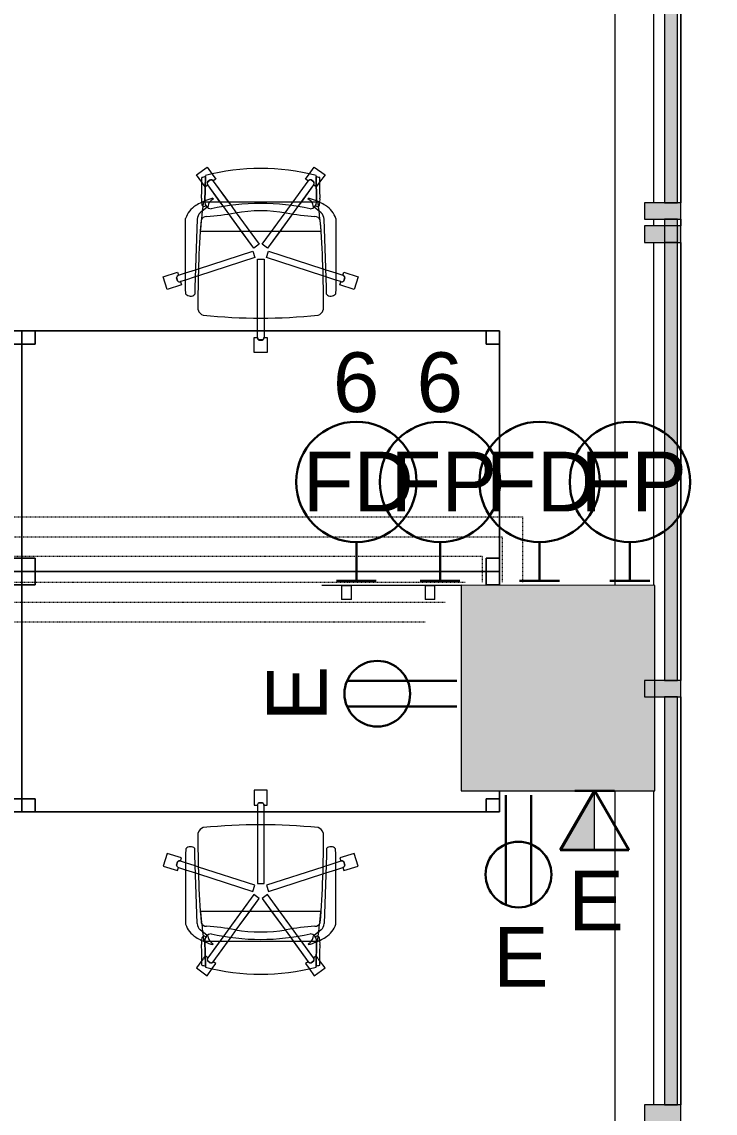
# Model space of a CAD drawing. Header units: inches. Extents: x 385 to 2249, y -1773 to -36.
# Drawn here: x 2090.1 to 2194.6, y -1372.9 to -1208.4 of the extents above; entities that cross this region are included whole.
import ezdxf

# ---------------------------------------------------------------- set-up
doc = ezdxf.new("R2010")
doc.units = ezdxf.units.IN
doc.header["$MEASUREMENT"] = 0
doc.linetypes.add('Dash 1_32_', pattern=[0.0625, 0.03125, -0.03125])
for name, color, linetype, lineweight in [('A-ANNO-NOTE', 131, 'Continuous', 30), ('A-COLS', 52, 'Continuous', 13), ('A-DETL', 90, 'Continuous', 9), ('A-DETL-THIN', 151, 'Continuous', 9), ('A-GLAZ-CURT', 52, 'Continuous', 13), ('A-GLAZ-CWMG', 51, 'Continuous', 13), ('A-WALL', 113, 'Continuous', 13), ('E-ELEC-FIXT', 91, 'Continuous', 9), ('I-FURN', 30, 'Continuous', 9)]:
    doc.layers.add(name, color=color, linetype=linetype, lineweight=lineweight)
doc.styles.add('Swis721 Lt BT', font='swissl.ttf', dxfattribs={"height": 9})

# ---------------------------------------------------------------- blocks, each defined once
blk = doc.blocks.new('Rectangular Mullion - 2_5_ x 5_ rectangular-5103979-Level 6 POWER _ SIGNAL')
at = {"layer": 'A-GLAZ-CWMG', "lineweight": 9}
blk.add_hatch(color=7, dxfattribs=at).paths.add_polyline_path([(-2.5, 2.75), (-2.5, -2.75), (0, -2.75), (0, 2.75)], flags=0)
at = {"layer": 'A-GLAZ-CWMG', "color": 8, "lineweight": 20}
for p, q in [((0, 2.75), (-2.5, 2.75)), ((-2.5, 2.75), (-2.5, -2.75)), ((0, -2.75), (0, 2.75)), ((-2.5, -2.75), (0, -2.75))]:
    blk.add_line(p, q, dxfattribs=at)
blk = doc.blocks.new('System Panel - Glazed 2-5104492-Level 6 POWER _ SIGNAL')
at = {"layer": 'A-GLAZ-CURT', "lineweight": 9}
blk.add_hatch(color=7, dxfattribs=at).paths.add_polyline_path([(30.75, 2.14), (30.75, 2.25), (-30.75, 2.25), (-30.75, 0.25), (30.75, 0.25)], flags=0)
at = {"layer": 'A-GLAZ-CURT', "color": 8, "lineweight": 20}
for p, q in [((30.75, 2.25), (-30.75, 2.25)), ((-30.75, 2.25), (-30.75, 0.25)), ((30.75, 0.25), (30.75, 2.25)), ((-30.75, 0.25), (30.75, 0.25))]:
    blk.add_line(p, q, dxfattribs=at)
blk = doc.blocks.new('System Panel - Glazed 2-5439381-Level 6 POWER _ SIGNAL')
at = {"layer": 'A-GLAZ-CURT', "color": 8, "lineweight": 20}
for p, q in [((33, 2.25), (-33, 2.25)), ((-33, 2.25), (-33, 0.25)), ((33, 0.25), (33, 2.25)), ((-33, 0.25), (33, 0.25))]:
    blk.add_line(p, q, dxfattribs=at)
blk = doc.blocks.new('System Panel - Glazed 2-5104264-Level 6 POWER _ SIGNAL')
at = {"layer": 'A-GLAZ-CURT', "lineweight": 9}
blk.add_hatch(color=7, dxfattribs=at).paths.add_polyline_path([(34.75, 2.25), (-34.75, 2.25), (-34.75, 0.25), (34.75, 0.25), (34.75, 2.14)], flags=0)
at = {"layer": 'A-GLAZ-CURT', "color": 8, "lineweight": 20}
for p, q in [((34.75, 2.25), (-34.75, 2.25)), ((-34.75, 2.25), (-34.75, 0.25)), ((34.75, 0.25), (34.75, 2.25)), ((-34.75, 0.25), (34.75, 0.25))]:
    blk.add_line(p, q, dxfattribs=at)
blk = doc.blocks.new('Rectangular Mullion - 2_5_ x 5_ rectangular-5103978-Level 6 POWER _ SIGNAL')
at = {"layer": 'A-GLAZ-CWMG', "lineweight": 9}
blk.add_hatch(color=7, dxfattribs=at).paths.add_polyline_path([(0, -2.75), (-2.5, -2.75), (-2.5, 2.75), (0, 2.75), (0, -2.25)], flags=0)
at = {"layer": 'A-GLAZ-CWMG', "color": 8, "lineweight": 20}
for p, q in [((-2.5, 2.75), (0, 2.75)), ((-2.5, -2.75), (-2.5, 2.75)), ((0, 2.75), (0, -2.75)), ((0, -2.75), (-2.5, -2.75))]:
    blk.add_line(p, q, dxfattribs=at)
blk = doc.blocks.new('System Panel - Glazed 2-5605860-Level 6 POWER _ SIGNAL')
at = {"layer": 'A-GLAZ-CURT', "lineweight": 9}
blk.add_hatch(color=7, dxfattribs=at).paths.add_polyline_path([(34.75, 2.14), (34.75, 2.25), (-34.75, 2.25), (-34.75, 0.25), (34.75, 0.25)], flags=0)
at = {"layer": 'A-GLAZ-CURT', "color": 8, "lineweight": 20}
for p, q in [((34.75, 2.25), (-34.75, 2.25)), ((-34.75, 2.25), (-34.75, 0.25)), ((34.75, 0.25), (34.75, 2.25)), ((-34.75, 0.25), (34.75, 0.25))]:
    blk.add_line(p, q, dxfattribs=at)
blk = doc.blocks.new('Walls 76 - Walls 3-5131673-Level 6 POWER _ SIGNAL')
at = {"layer": 'A-WALL', "lineweight": 9}
for p, q in [((53.56, -1392.82), (53.56, -1505.78)), ((59.48, -1448.11), (59.48, -1392.82)), ((59.48, -1451.61), (59.48, -1450.61)), ((59.48, -1505.78), (59.48, -1454.11)), ((53.56, -1536.77), (53.56, -1650.36)), ((59.48, -1584.11), (59.48, -1536.77))]:
    blk.add_line(p, q, dxfattribs=at)
blk = doc.blocks.new('Rectangular Mullion - 2_5_ x 5_ rectangular-5028779-Level 6 POWER _ SIGNAL')
at = {"layer": 'A-GLAZ-CWMG', "lineweight": 9}
blk.add_line((2189.44, -1310.14), (2189.44, -1371.64), dxfattribs=at)
blk = doc.blocks.new('Rectangular Mullion - 2_5_ x 5_ rectangular-5530919-Level 6 POWER _ SIGNAL')
at = {"layer": 'A-GLAZ-CWMG', "lineweight": 9}
for p, q in [((2189.44, -1238.14), (2189.44, -1239.14)), ((2189.44, -1241.64), (2189.44, -1307.64))]:
    blk.add_line(p, q, dxfattribs=at)
blk = doc.blocks.new('Rectangular Mullion - 2_5_ x 5_ rectangular-5530921-Level 6 POWER _ SIGNAL')
at = {"layer": 'A-GLAZ-CWMG', "lineweight": 9}
blk.add_line((2189.44, -1166.14), (2189.44, -1235.64), dxfattribs=at)
blk = doc.blocks.new('Columns 54 - Columns 4-5528630-Level 6 POWER _ SIGNAL')
at = {"layer": 'A-COLS', "lineweight": 9}
blk.add_hatch(color=7, dxfattribs=at).paths.add_polyline_path([(1400.14, -853.62), (1405.87, -855.49), (1415.45, -826.02), (1387.68, -816.99), (1378.11, -846.46), (1383.62, -848.26)], flags=0)
at = {"layer": 'A-COLS', "color": 8, "lineweight": 20}
for p, q in [((1387.68, -816.99), (1378.11, -846.46)), ((1415.45, -826.02), (1387.68, -816.99)), ((1405.87, -855.49), (1415.45, -826.02)), ((1378.11, -846.46), (1405.87, -855.49))]:
    blk.add_line(p, q, dxfattribs=at)
blk = doc.blocks.new('Rectangular Table - Rectangular Table-5809077-Level 6 POWER _ SIGNAL')
at = {"layer": 'I-FURN'}
for p, q in [((-34, 18.13), (-36, 18.13)), ((-36, 18.13), (-36, 16.13)), ((-36, 16.13), (-36, 18.13)), ((-36, 18.13), (-34, 18.13)), ((36, 18.13), (-36, 18.13)), ((-36, 18.13), (-36, -18.13)), ((-36, -18.13), (-36, 18.13)), ((-36, 18.13), (36, 18.13)), ((-34, 16.13), (-34, 18.13)), ((-34, 18.13), (-34, 16.13)), ((34, 18.13), (34, 16.13)), ((36, 18.13), (34, 18.13)), ((34, 18.13), (36, 18.13)), ((34, 16.13), (34, 18.13)), ((36, 16.13), (36, 18.13)), ((36, 18.13), (36, 16.13)), ((36, -18.13), (36, 18.13)), ((36, 18.13), (36, -18.13)), ((-36, 16.13), (-34, 16.13)), ((-34, 16.13), (-36, 16.13)), ((34, 16.13), (36, 16.13)), ((36, 16.13), (34, 16.13)), ((-34, -16.13), (-36, -16.13)), ((-36, -16.13), (-36, -18.13)), ((-36, -18.13), (-36, -16.13)), ((-36, -16.13), (-34, -16.13)), ((-34, -18.13), (-34, -16.13)), ((-34, -16.13), (-34, -18.13)), ((36, -16.13), (34, -16.13)), ((34, -16.13), (34, -18.13)), ((34, -18.13), (34, -16.13)), ((34, -16.13), (36, -16.13)), ((36, -18.13), (36, -16.13)), ((36, -16.13), (36, -18.13)), ((-36, -18.13), (-34, -18.13)), ((-34, -18.13), (-36, -18.13)), ((-36, -18.13), (36, -18.13)), ((36, -18.13), (-36, -18.13)), ((34, -18.13), (36, -18.13)), ((36, -18.13), (34, -18.13))]:
    blk.add_line(p, q, dxfattribs=at)
blk = doc.blocks.new('Rectangular Table - Rectangular Table-5809076-Level 6 POWER _ SIGNAL')
at = {"layer": 'I-FURN'}
for p, q in [((-34, 18.13), (-36, 18.13)), ((-36, 18.13), (-36, 16.13)), ((-36, 16.13), (-36, 18.13)), ((-36, 18.13), (-34, 18.13)), ((36, 18.13), (-36, 18.13)), ((-36, 18.13), (-36, -18.13)), ((-36, -18.13), (-36, 18.13)), ((-36, 18.13), (36, 18.13)), ((-34, 16.13), (-34, 18.13)), ((-34, 18.13), (-34, 16.13)), ((34, 18.13), (34, 16.13)), ((36, 18.13), (34, 18.13)), ((34, 18.13), (36, 18.13)), ((34, 16.13), (34, 18.13)), ((36, 16.13), (36, 18.13)), ((36, 18.13), (36, 16.13)), ((36, -18.13), (36, 18.13)), ((36, 18.13), (36, -18.13)), ((-36, 16.13), (-34, 16.13)), ((-34, 16.13), (-36, 16.13)), ((34, 16.13), (36, 16.13)), ((36, 16.13), (34, 16.13)), ((-34, -16.13), (-36, -16.13)), ((-36, -16.13), (-36, -18.13)), ((-36, -18.13), (-36, -16.13)), ((-36, -16.13), (-34, -16.13)), ((-34, -18.13), (-34, -16.13)), ((-34, -16.13), (-34, -18.13)), ((36, -16.13), (34, -16.13)), ((34, -16.13), (34, -18.13)), ((34, -18.13), (34, -16.13)), ((34, -16.13), (36, -16.13)), ((36, -18.13), (36, -16.13)), ((36, -16.13), (36, -18.13)), ((-36, -18.13), (-34, -18.13)), ((-34, -18.13), (-36, -18.13)), ((-36, -18.13), (36, -18.13)), ((36, -18.13), (-36, -18.13)), ((34, -18.13), (36, -18.13)), ((36, -18.13), (34, -18.13))]:
    blk.add_line(p, q, dxfattribs=at)
blk = doc.blocks.new('F-Haworth_Chair_X99-Seminar - X99 Advanced Seminar Chair-V93-Level 6 POWER _ SIGNAL')
at = {"layer": 'I-FURN'}
for p, q in [((-1, 15.13), (1, 15.13)), ((-1, 12.88), (-1, 15.13)), ((-1, 15.13), (1, 15.13)), ((-1, 12.88), (-1, 15.13)), ((1, 15.13), (1, 12.88)), ((1, 15.13), (1, 12.88)), ((0.26, 13.26), (-0.26, 13.26)), ((0.26, 13.26), (-0.26, 13.26)), ((-0.25, 13.25), (0.25, 13.25)), ((-0.25, 13.25), (0.25, 13.25)), ((-0.52, 12.88), (-1, 12.88)), ((-0.52, 12.88), (-1, 12.88)), ((-0.5, 11.87), (-0.5, 12.88)), ((-0.5, 11.87), (-0.5, 12.88)), ((-0.5, 9.91), (-0.5, 11.87)), ((-0.5, 9.91), (-0.5, 11.87)), ((0.5, 12.88), (0.5, 11.87)), ((0.5, 12.88), (0.5, 11.87)), ((0.5, 11.87), (0.5, 9.91)), ((0.5, 11.87), (0.5, 9.91)), ((1, 12.88), (0.52, 12.88)), ((1, 12.88), (0.52, 12.88)), ((-0.5, 1.08), (-0.5, 9.91)), ((-0.5, 1.08), (-0.5, 9.91)), ((0.5, 9.91), (0.5, 1.08)), ((0.5, 9.91), (0.5, 1.08)), ((-14.69, 3.72), (-14.08, 5.62)), ((-14.69, 3.72), (-14.08, 5.62)), ((-14.08, 5.62), (-11.94, 4.93)), ((-14.08, 5.62), (-11.94, 4.93)), ((-11.32, 5.48), (-11.3, 6.32)), ((-11.32, -5.06), (-11.32, 5.48)), ((-9.92, 6.36), (-9.92, 5.36)), ((-9.92, 5.36), (-9.57, -4.97)), ((9.57, -4.97), (9.92, 5.36)), ((9.92, 5.36), (9.92, 6.36)), ((11.3, 6.32), (11.32, 5.48)), ((11.32, 5.48), (11.32, -5.06)), ((11.94, 4.93), (14.08, 5.62)), ((11.94, 4.93), (14.08, 5.62)), ((14.08, 5.62), (14.69, 3.72)), ((14.08, 5.62), (14.69, 3.72)), ((-12.55, 3.03), (-14.69, 3.72)), ((-12.55, 3.03), (-14.69, 3.72)), ((-12.53, 4.34), (-12.69, 3.85)), ((-12.53, 4.34), (-12.69, 3.85)), ((-12.68, 3.86), (-12.52, 4.33)), ((-12.68, 3.86), (-12.52, 4.33)), ((-12.4, 3.49), (-12.55, 3.03)), ((-12.4, 3.49), (-12.55, 3.03)), ((-11.32, 3.15), (-12.4, 3.5)), ((-11.32, 3.15), (-12.4, 3.5)), ((-11.94, 4.93), (-12.09, 4.47)), ((-11.94, 4.93), (-12.09, 4.47)), ((-12.09, 4.45), (-11.32, 4.21)), ((-12.09, 4.45), (-11.32, 4.21)), ((-11.32, 4.21), (-10.13, 3.82)), ((-11.32, 4.21), (-10.13, 3.82)), ((-10.13, 3.82), (-9.86, 3.73)), ((-10.13, 3.82), (-9.86, 3.73)), ((-9.86, 3.73), (-9.38, 3.57)), ((-9.86, 3.73), (-9.38, 3.57)), ((-9.38, 3.57), (-0.87, 0.81)), ((-9.38, 3.57), (-0.87, 0.81)), ((0.87, 0.81), (9.38, 3.57)), ((0.87, 0.81), (9.38, 3.57)), ((9.38, 3.57), (9.86, 3.73)), ((9.38, 3.57), (9.86, 3.73)), ((9.86, 3.73), (11.32, 4.21)), ((9.86, 3.73), (11.32, 4.21)), ((11.32, 4.21), (12.09, 4.45)), ((11.32, 4.21), (12.09, 4.45)), ((12.4, 3.5), (11.32, 3.15)), ((12.4, 3.5), (11.32, 3.15)), ((12.09, 4.47), (11.94, 4.93)), ((12.09, 4.47), (11.94, 4.93)), ((12.55, 3.03), (12.4, 3.49)), ((12.55, 3.03), (12.4, 3.49)), ((12.52, 4.33), (12.68, 3.86)), ((12.52, 4.33), (12.68, 3.86)), ((12.69, 3.85), (12.53, 4.34)), ((12.69, 3.85), (12.53, 4.34)), ((14.69, 3.72), (12.55, 3.03)), ((14.69, 3.72), (12.55, 3.03)), ((-9.83, 2.67), (-11.32, 3.15)), ((-9.83, 2.67), (-11.32, 3.15)), ((-9.37, 2.52), (-9.83, 2.67)), ((-9.37, 2.52), (-9.83, 2.67)), ((-1.18, -0.14), (-9.37, 2.52)), ((-1.18, -0.14), (-9.37, 2.52)), ((9.37, 2.52), (1.18, -0.14)), ((9.37, 2.52), (1.18, -0.14)), ((9.83, 2.67), (9.37, 2.52)), ((9.83, 2.67), (9.37, 2.52)), ((11.32, 3.15), (9.83, 2.67)), ((11.32, 3.15), (9.83, 2.67)), ((-0.87, 0.81), (-1.18, -0.14)), ((-0.87, 0.81), (-1.18, -0.14)), ((0.5, 1.08), (-0.5, 1.08)), ((0.5, 1.08), (-0.5, 1.08)), ((1.18, -0.14), (0.87, 0.81)), ((1.18, -0.14), (0.87, 0.81)), ((-4.79, -5.75), (-1.04, -0.58)), ((-0.23, -1.17), (-3.68, -5.91)), ((-2.89, -3.12), (-1.04, -0.58)), ((-0.23, -1.17), (-1.65, -3.12)), ((-1.04, -0.58), (-0.23, -1.17)), ((-1.04, -0.58), (-0.23, -1.17)), ((0.23, -1.17), (1.04, -0.58)), ((0.23, -1.17), (1.04, -0.58)), ((1.65, -3.12), (0.23, -1.17)), ((3.68, -5.91), (0.23, -1.17)), ((1.04, -0.58), (2.89, -3.12)), ((1.04, -0.58), (4.79, -5.75)), ((-9.07, -3.12), (-2.89, -3.12)), ((-9.07, -3.2), (-9.07, -3.12)), ((-8.9, -4.8), (-9.07, -3.2)), ((-4.79, -5.75), (-2.89, -3.12)), ((-1.65, -3.12), (-3.68, -5.91)), ((-2.89, -3.12), (-1.65, -3.12)), ((-1.65, -3.12), (1.65, -3.12)), ((1.65, -3.12), (2.89, -3.12)), ((3.68, -5.91), (1.65, -3.12)), ((2.89, -3.12), (9.07, -3.12)), ((2.89, -3.12), (4.79, -5.75)), ((9.07, -3.2), (8.9, -4.8)), ((9.07, -3.12), (9.07, -3.2)), ((-8.88, -4.99), (-8.89, -4.91)), ((8.89, -4.91), (8.88, -4.99)), ((-9.13, -5.92), (-8.07, -6.77)), ((-8.75, -6.22), (-8.88, -4.99)), ((-8.68, -6.87), (-8.75, -6.22)), ((-5.57, -6.82), (-4.79, -5.75)), ((-5.57, -6.82), (-4.79, -5.75)), ((-3.68, -5.91), (-4.47, -7.01)), ((-3.68, -5.91), (-4.47, -7.01)), ((4.47, -7.01), (3.68, -5.91)), ((4.47, -7.01), (3.68, -5.91)), ((4.79, -5.75), (5.57, -6.82)), ((4.79, -5.75), (5.57, -6.82)), ((8.07, -6.77), (9.13, -5.92)), ((8.75, -6.22), (8.68, -6.87)), ((8.88, -4.99), (8.75, -6.22)), ((-8.62, -7.42), (-8.68, -6.87)), ((-8.6, -7.6), (-8.62, -7.43)), ((-8.61, -6.81), (-8.23, -6.95)), ((-8.49, -7.6), (-8.56, -7.6)), ((-8.42, -7.57), (-8.34, -11.37)), ((-8.34, -11.52), (-8.42, -7.57)), ((-7.65, -7.6), (-8.4, -7.6)), ((-8.03, -6.81), (-7.95, -6.87)), ((-7.97, -10.12), (-5.57, -6.82)), ((-7.97, -10.12), (-6.14, -7.6)), ((-6.14, -7.6), (-7.65, -7.6)), ((-7.18, -7.99), (-7.21, -8.13)), ((-4.47, -7.01), (-7.16, -10.71)), ((-4.9, -7.6), (-7.16, -10.71)), ((-6.14, -7.6), (-5.57, -6.82)), ((-4.9, -7.6), (-6.14, -7.6)), ((-4.47, -7.01), (-4.9, -7.6)), ((4.9, -7.6), (-4.9, -7.6)), ((4.9, -7.6), (4.47, -7.01)), ((7.16, -10.71), (4.47, -7.01)), ((6.14, -7.6), (4.9, -7.6)), ((7.16, -10.71), (4.9, -7.6)), ((5.57, -6.82), (6.14, -7.6)), ((5.57, -6.82), (7.97, -10.12)), ((7.65, -7.6), (6.14, -7.6)), ((6.14, -7.6), (7.97, -10.12)), ((7.21, -8.13), (7.18, -7.99)), ((8.4, -7.6), (7.65, -7.6)), ((7.95, -6.87), (8.03, -6.81)), ((8.23, -6.95), (8.61, -6.81)), ((8.34, -11.37), (8.42, -7.57)), ((8.42, -7.57), (8.34, -11.52)), ((8.56, -7.6), (8.49, -7.6)), ((8.62, -7.43), (8.6, -7.6)), ((8.68, -6.87), (8.62, -7.42)), ((-8.88, -10.52), (-8.38, -9.83)), ((-8.88, -10.52), (-8.38, -9.83)), ((-8.38, -9.83), (-7.99, -10.11)), ((-8.38, -9.83), (-7.99, -10.11)), ((7.99, -10.11), (8.38, -9.83)), ((7.99, -10.11), (8.38, -9.83)), ((8.38, -9.83), (8.88, -10.52)), ((8.38, -9.83), (8.88, -10.52)), ((-9.7, -11.65), (-8.88, -10.52)), ((-9.7, -11.65), (-8.88, -10.52)), ((-8, -10.58), (-7.59, -10.88)), ((-8, -10.58), (-7.59, -10.88)), ((-7.59, -10.87), (-7.99, -10.57)), ((-7.59, -10.87), (-7.99, -10.57)), ((-6.76, -11), (-7.29, -11.74)), ((-6.76, -11), (-7.29, -11.74)), ((-7.15, -10.72), (-6.76, -11)), ((-7.15, -10.72), (-6.76, -11)), ((6.76, -11), (7.15, -10.72)), ((6.76, -11), (7.15, -10.72)), ((7.29, -11.74), (6.76, -11)), ((7.29, -11.74), (6.76, -11)), ((7.99, -10.57), (7.59, -10.87)), ((7.99, -10.57), (7.59, -10.87)), ((7.59, -10.88), (8, -10.58)), ((7.59, -10.88), (8, -10.58)), ((8.88, -10.52), (9.7, -11.65)), ((8.88, -10.52), (9.7, -11.65)), ((-8.08, -12.82), (-9.7, -11.65)), ((-8.08, -12.82), (-9.7, -11.65)), ((-7.29, -11.74), (-8.08, -12.82)), ((-7.29, -11.74), (-8.08, -12.82)), ((8.08, -12.82), (7.29, -11.74)), ((8.08, -12.82), (7.29, -11.74)), ((9.7, -11.65), (8.08, -12.82)), ((9.7, -11.65), (8.08, -12.82))]:
    blk.add_line(p, q, dxfattribs=at)
for centre, radius, start, end in [((-0.11, 12.88), 0.407, 111.1651, 180.8349), ((-0.11, 12.88), 0.407, 111.1651, 180.8349), ((-0.09, 12.88), 0.406, 112.6199, 180), ((-0.09, 12.88), 0.406, 126.0959, 166.524), ((-0.09, 12.88), 0.406, 112.6199, 126.0959), ((0.09, 12.88), 0.406, 53.9041, 67.3801), ((0.09, 12.88), 0.406, 0, 67.3801), ((0.11, 12.88), 0.407, 54.9009, 68.8349), ((0.11, 12.88), 0.407, 359.1651, 68.8349), ((0.09, 12.88), 0.406, 0, 53.9041), ((0.11, 12.88), 0.407, 359.1651, 54.9009), ((-0.09, 12.88), 0.406, 166.524, 180), ((0, -75.01), 84.96, 84.1475, 95.8525), ((-8.21, 8.28), 1.31, 110.0433, 159.9567), ((144.06, 7.32), 153.52, 179.4749, 184.5213), ((8.21, 8.28), 1.31, 20.0433, 69.9567), ((-144.06, 7.32), 153.52, 355.4787, 0.5251), ((-10.58, 5.68), 0.956, 45.8901, 138.1099), ((10.58, 5.68), 0.956, 41.8901, 134.1099), ((-12.28, 3.88), 0.407, 183.1651, 252.8349), ((-12.28, 3.88), 0.407, 183.1651, 252.8349), ((-12.27, 3.89), 0.406, 184.6199, 198.0959), ((-12.27, 3.89), 0.406, 184.6199, 252), ((-12.27, 3.89), 0.406, 198.0959, 238.524), ((-12.22, 4.09), 0.407, 71.1651, 140.8349), ((-12.22, 4.09), 0.407, 71.1651, 140.8349), ((-12.22, 4.07), 0.406, 85.476, 139.3801), ((-12.22, 4.07), 0.406, 72, 139.3801), ((-12.27, 3.89), 0.406, 238.524, 252), ((-12.22, 4.07), 0.406, 72, 85.476), ((12.22, 4.09), 0.407, 39.1651, 108.8349), ((12.22, 4.09), 0.407, 39.1651, 108.8349), ((12.22, 4.07), 0.406, 81.0479, 108), ((12.22, 4.07), 0.406, 40.6199, 108), ((12.22, 4.07), 0.406, 40.6199, 81.0479), ((12.27, 3.89), 0.406, 288, 355.3801), ((12.28, 3.88), 0.407, 287.1651, 356.8349), ((12.28, 3.88), 0.407, 287.1651, 356.8349), ((12.27, 3.89), 0.406, 288, 291.0882), ((12.27, 3.89), 0.406, 291.0882, 341.9041), ((12.27, 3.89), 0.406, 341.9041, 355.3801), ((-8.24, -4.59), 0.763, 194.2338, 275.7662), ((8.24, -4.59), 0.763, 264.2338, 345.7662), ((-7.87, -3.92), 3.63, 198.1789, 238.0478), ((-8.18, -4.9), 1.39, 182.8013, 227.1078), ((-7.37, -7.55), 1.05, 95.9554, 181.1786), ((-11.32, -48.08), 42.84, 79.9767, 85.7699), ((0, 26.49), 33.83, 257.2285, 282.7715), ((0, 15.97), 22.19, 259.9767, 280.0233), ((11.32, -48.08), 42.84, 94.2301, 100.0233), ((7.37, -7.55), 1.05, 358.8214, 84.0446), ((8.18, -4.9), 1.39, 312.8922, 357.1987), ((7.87, -3.92), 3.63, 301.9522, 341.8211), ((-4.71, 1.15), 9.61, 238.0478, 243.9964), ((-5.2, -7.86), 3.74, 170.0936, 184.0143), ((-36.06, -10.03), 27.2, 357.4882, 4.0143), ((-4.71, 1.15), 9.61, 243.9964, 246.4906), ((-8.28, -7.33), 0.613, 122.5427, 170.0936), ((-4.71, 1.15), 9.61, 246.6393, 247.073), ((-7.37, -7.55), 1.05, 145.2002, 181.1786), ((-4.71, 1.15), 9.61, 247.2631, 254.9334), ((-6.55, -6.76), 1.38, 185.0878, 212.4248), ((-6.55, -6.76), 1.38, 214.0187, 242.9497), ((6.55, -6.76), 1.38, 297.0503, 325.9813), ((4.71, 1.15), 9.61, 285.0666, 292.7369), ((6.55, -6.76), 1.38, 327.5752, 354.9122), ((7.37, -7.55), 1.05, 358.8214, 34.7998), ((4.71, 1.15), 9.61, 292.927, 293.3607), ((4.71, 1.15), 9.61, 293.5094, 296.0036), ((8.28, -7.33), 0.613, 9.9064, 57.4573), ((36.06, -10.03), 27.2, 175.9857, 182.5118), ((5.2, -7.86), 3.74, 355.9857, 9.9064), ((4.71, 1.15), 9.61, 296.0036, 301.9522), ((0, 20.73), 33.17, 254.4478, 255.4234), ((-7.66, -10.36), 0.407, 143.1651, 212.8349), ((-7.66, -10.36), 0.407, 171.033, 184.967), ((-7.66, -10.36), 0.407, 184.967, 198.9009), ((-7.66, -10.36), 0.407, 143.1651, 171.033), ((-7.64, -10.36), 0.406, 144, 211.3801), ((-7.64, -10.36), 0.406, 144, 211.3801), ((-7.66, -10.36), 0.407, 198.9009, 212.8349), ((-7.49, -10.47), 0.406, 256.6199, 324), ((-7.48, -10.49), 0.407, 255.1651, 324.8349), ((-7.49, -10.47), 0.406, 256.6199, 297.0479), ((-7.48, -10.49), 0.407, 255.1651, 269.0991), ((-7.48, -10.49), 0.407, 269.0991, 283.033), ((-7.48, -10.49), 0.407, 283.033, 324.8349), ((-7.49, -10.47), 0.406, 297.0479, 310.524), ((-7.49, -10.47), 0.406, 310.524, 324), ((7.48, -10.49), 0.407, 215.1651, 284.8349), ((7.48, -10.49), 0.407, 215.1651, 284.8349), ((7.49, -10.47), 0.406, 216, 256.4281), ((7.49, -10.47), 0.406, 216, 283.3801), ((7.49, -10.47), 0.406, 256.4281, 283.3801), ((7.64, -10.36), 0.406, 328.6199, 36), ((7.64, -10.36), 0.406, 328.6199, 36), ((7.66, -10.36), 0.407, 327.1651, 36.8349), ((7.66, -10.36), 0.407, 327.1651, 36.8349), ((0, 20.73), 33.17, 284.5766, 285.5522), ((0, 20.29), 32.89, 255.304, 284.6925)]:
    blk.add_arc(centre, radius, start, end, dxfattribs=at)
blk = doc.blocks.new('Rectangular Table - Rectangular Table-V94-Level 6 POWER _ SIGNAL')
at = {"layer": 'I-FURN'}
for p, q in [((-34, 18.13), (-36, 18.13)), ((-36, 18.13), (-36, 16.13)), ((-36, 16.13), (-36, 18.13)), ((-36, 18.13), (-34, 18.13)), ((36, 18.13), (-36, 18.13)), ((-36, 18.13), (-36, 14.96)), ((-36, 14.96), (-36, 18.13)), ((-36, 18.13), (36, 18.13)), ((-34, 16.13), (-34, 18.13)), ((-34, 18.13), (-34, 16.13)), ((34, 18.13), (34, 16.13)), ((36, 18.13), (34, 18.13)), ((34, 18.13), (36, 18.13)), ((34, 16.13), (34, 18.13)), ((36, 16.13), (36, 18.13)), ((36, 18.13), (36, 16.13)), ((36, -18.13), (36, 18.13)), ((36, 18.13), (36, -18.13)), ((-36, 16.13), (-34, 16.13)), ((-34, 16.13), (-36, 16.13)), ((34, 16.13), (36, 16.13)), ((36, 16.13), (34, 16.13)), ((-36, -16.03), (-36, -18.13)), ((-36, -18.13), (-36, -16.03)), ((-34, -16.13), (-36, -16.13)), ((-36, -16.13), (-36, -18.13)), ((-36, -18.13), (-36, -16.13)), ((-36, -16.13), (-34, -16.13)), ((-34, -18.13), (-34, -16.13)), ((-34, -16.13), (-34, -18.13)), ((36, -16.13), (34, -16.13)), ((34, -16.13), (34, -18.13)), ((34, -18.13), (34, -16.13)), ((34, -16.13), (36, -16.13)), ((36, -18.13), (36, -16.13)), ((36, -16.13), (36, -18.13)), ((-36, -18.13), (-34, -18.13)), ((-34, -18.13), (-36, -18.13)), ((-36, -18.13), (36, -18.13)), ((36, -18.13), (-36, -18.13)), ((34, -18.13), (36, -18.13)), ((36, -18.13), (34, -18.13))]:
    blk.add_line(p, q, dxfattribs=at)
blk = doc.blocks.new('F-Haworth_Chair_X99-Seminar - X99 Advanced Seminar Chair-V95-Level 6 POWER _ SIGNAL')
at = {"layer": 'I-FURN'}
for p, q in [((-8.08, 12.82), (-9.7, 11.65)), ((-8.08, 12.82), (-9.7, 11.65)), ((-9.7, 11.65), (-8.88, 10.52)), ((-9.7, 11.65), (-8.88, 10.52)), ((-8.34, 11.52), (-8.42, 7.57)), ((-7.29, 11.74), (-8.08, 12.82)), ((-7.29, 11.74), (-8.08, 12.82)), ((-6.76, 11), (-7.29, 11.74)), ((-6.76, 11), (-7.29, 11.74)), ((7.29, 11.74), (6.76, 11)), ((7.29, 11.74), (6.76, 11)), ((8.08, 12.82), (7.29, 11.74)), ((8.08, 12.82), (7.29, 11.74)), ((9.7, 11.65), (8.08, 12.82)), ((9.7, 11.65), (8.08, 12.82)), ((8.42, 7.57), (8.34, 11.52)), ((8.88, 10.52), (9.7, 11.65)), ((8.88, 10.52), (9.7, 11.65)), ((-8.88, 10.52), (-8.69, 10.26)), ((-8.88, 10.52), (-8.69, 10.26)), ((-8.67, 10.23), (-8.38, 9.83)), ((-8.67, 10.23), (-8.38, 9.83)), ((-8.42, 7.57), (-8.34, 11.37)), ((-8.38, 9.83), (-7.99, 10.11)), ((-8.38, 9.83), (-7.99, 10.11)), ((-8, 10.58), (-7.59, 10.88)), ((-8, 10.58), (-7.59, 10.88)), ((-7.59, 10.87), (-7.99, 10.57)), ((-7.59, 10.87), (-7.99, 10.57)), ((-7.97, 10.12), (-6.14, 7.6)), ((-7.97, 10.12), (-5.57, 6.82)), ((-4.9, 7.6), (-7.16, 10.71)), ((-4.47, 7.01), (-7.16, 10.71)), ((-7.15, 10.72), (-6.76, 11)), ((-7.15, 10.72), (-6.76, 11)), ((7.16, 10.71), (4.47, 7.01)), ((7.16, 10.71), (4.9, 7.6)), ((5.57, 6.82), (7.97, 10.12)), ((6.14, 7.6), (7.97, 10.12)), ((6.76, 11), (7.15, 10.72)), ((6.76, 11), (7.15, 10.72)), ((7.59, 10.88), (8, 10.58)), ((7.59, 10.88), (8, 10.58)), ((7.99, 10.57), (7.59, 10.87)), ((7.99, 10.57), (7.59, 10.87)), ((7.99, 10.11), (8.38, 9.83)), ((7.99, 10.11), (8.38, 9.83)), ((8.34, 11.37), (8.42, 7.57)), ((8.38, 9.83), (8.67, 10.23)), ((8.38, 9.83), (8.67, 10.23)), ((8.69, 10.26), (8.88, 10.52)), ((8.69, 10.26), (8.88, 10.52)), ((-9.13, 5.92), (-8.07, 6.77)), ((-8.68, 6.87), (-8.75, 6.22)), ((-8.62, 7.42), (-8.68, 6.87)), ((-8.6, 7.6), (-8.62, 7.43)), ((-8.61, 6.81), (-8.23, 6.95)), ((-8.49, 7.6), (-8.56, 7.6)), ((-7.65, 7.6), (-8.4, 7.6)), ((-8.03, 6.81), (-7.95, 6.87)), ((-6.14, 7.6), (-7.65, 7.6)), ((-7.18, 7.99), (-7.21, 8.13)), ((-4.9, 7.6), (-6.14, 7.6)), ((-6.14, 7.6), (-5.57, 6.82)), ((-5.57, 6.82), (-4.79, 5.75)), ((-5.57, 6.82), (-4.79, 5.75)), ((4.9, 7.6), (-4.9, 7.6)), ((-4.47, 7.01), (-4.9, 7.6)), ((-3.68, 5.91), (-4.47, 7.01)), ((-3.68, 5.91), (-4.47, 7.01)), ((4.47, 7.01), (3.68, 5.91)), ((4.47, 7.01), (3.68, 5.91)), ((4.9, 7.6), (4.47, 7.01)), ((4.79, 5.75), (5.57, 6.82)), ((4.79, 5.75), (5.57, 6.82)), ((6.14, 7.6), (4.9, 7.6)), ((5.57, 6.82), (6.14, 7.6)), ((7.65, 7.6), (6.14, 7.6)), ((7.21, 8.13), (7.18, 7.99)), ((8.4, 7.6), (7.65, 7.6)), ((7.95, 6.87), (8.03, 6.81)), ((8.07, 6.77), (9.13, 5.92)), ((8.23, 6.95), (8.61, 6.81)), ((8.56, 7.6), (8.49, 7.6)), ((8.62, 7.43), (8.6, 7.6)), ((8.68, 6.87), (8.62, 7.42)), ((8.75, 6.22), (8.68, 6.87)), ((-11.32, 5.06), (-11.32, -5.48)), ((-9.92, -5.36), (-9.57, 4.97)), ((-8.88, 4.99), (-8.89, 4.91)), ((-8.75, 6.22), (-8.88, 4.99)), ((-4.79, 5.75), (-2.89, 3.12)), ((-4.79, 5.75), (-1.04, 0.58)), ((-1.65, 3.12), (-3.68, 5.91)), ((-0.23, 1.17), (-3.68, 5.91)), ((3.68, 5.91), (0.23, 1.17)), ((1.04, 0.58), (4.79, 5.75)), ((3.68, 5.91), (1.65, 3.12)), ((2.89, 3.12), (4.79, 5.75)), ((8.88, 4.99), (8.75, 6.22)), ((8.89, 4.91), (8.88, 4.99)), ((9.57, 4.97), (9.92, -5.36)), ((11.32, -5.48), (11.32, 5.06)), ((-8.9, 4.8), (-9.07, 3.2)), ((9.07, 3.2), (8.9, 4.8)), ((-9.07, 3.2), (-9.07, 3.12)), ((-9.07, 3.12), (-2.89, 3.12)), ((-2.89, 3.12), (-2.61, 3.12)), ((-2.89, 3.12), (-1.04, 0.58)), ((-2.58, 3.12), (-1.65, 3.12)), ((-1.65, 3.12), (1.65, 3.12)), ((-0.23, 1.17), (-1.65, 3.12)), ((1.65, 3.12), (0.23, 1.17)), ((1.04, 0.58), (2.89, 3.12)), ((1.65, 3.12), (2.89, 3.12)), ((2.89, 3.12), (9.07, 3.12)), ((9.07, 3.12), (9.07, 3.2)), ((-1.18, 0.14), (-9.37, -2.52)), ((-1.18, 0.14), (-9.37, -2.52)), ((-0.87, -0.81), (-1.18, 0.14)), ((-0.87, -0.81), (-1.18, 0.14)), ((-1.04, 0.58), (-0.23, 1.17)), ((-1.04, 0.58), (-0.23, 1.17)), ((0.23, 1.17), (1.04, 0.58)), ((0.23, 1.17), (1.04, 0.58)), ((1.18, 0.14), (0.87, -0.81)), ((1.18, 0.14), (0.87, -0.81)), ((9.37, -2.52), (1.18, 0.14)), ((9.37, -2.52), (1.18, 0.14)), ((-9.38, -3.57), (-0.87, -0.81)), ((-9.38, -3.57), (-0.87, -0.81)), ((-0.5, -1.08), (-0.5, -9.91)), ((0.5, -1.08), (-0.5, -1.08)), ((-0.5, -1.08), (-0.5, -9.91)), ((0.5, -1.08), (-0.5, -1.08)), ((0.5, -9.91), (0.5, -1.08)), ((0.5, -9.91), (0.5, -1.08)), ((0.87, -0.81), (9.38, -3.57)), ((0.87, -0.81), (9.38, -3.57)), ((-12.55, -3.03), (-14.69, -3.72)), ((-12.55, -3.03), (-14.69, -3.72)), ((-12.4, -3.49), (-12.55, -3.03)), ((-12.4, -3.49), (-12.55, -3.03)), ((-11.32, -3.15), (-12.4, -3.5)), ((-11.32, -3.15), (-12.4, -3.5)), ((-9.83, -2.67), (-11.32, -3.15)), ((-9.83, -2.67), (-11.32, -3.15)), ((-9.37, -2.52), (-9.83, -2.67)), ((-9.37, -2.52), (-9.83, -2.67)), ((9.83, -2.67), (9.37, -2.52)), ((9.83, -2.67), (9.37, -2.52)), ((11.32, -3.15), (9.83, -2.67)), ((11.32, -3.15), (9.83, -2.67)), ((12.4, -3.5), (11.32, -3.15)), ((12.4, -3.5), (11.32, -3.15)), ((12.55, -3.03), (12.4, -3.49)), ((12.55, -3.03), (12.4, -3.49)), ((14.69, -3.72), (12.55, -3.03)), ((14.69, -3.72), (12.55, -3.03)), ((-14.69, -3.72), (-14.08, -5.62)), ((-14.69, -3.72), (-14.08, -5.62)), ((-14.08, -5.62), (-11.94, -4.93)), ((-14.08, -5.62), (-11.94, -4.93)), ((-12.53, -4.34), (-12.69, -3.85)), ((-12.53, -4.34), (-12.69, -3.85)), ((-12.68, -3.86), (-12.52, -4.33)), ((-12.68, -3.86), (-12.52, -4.33)), ((-12.09, -4.45), (-11.32, -4.21)), ((-12.09, -4.45), (-11.32, -4.21)), ((-11.94, -4.93), (-12.09, -4.47)), ((-11.94, -4.93), (-12.09, -4.47)), ((-11.32, -4.21), (-10.13, -3.82)), ((-11.32, -4.21), (-10.13, -3.82)), ((-10.13, -3.82), (-9.86, -3.73)), ((-10.13, -3.82), (-9.86, -3.73)), ((-9.86, -3.73), (-9.38, -3.57)), ((-9.86, -3.73), (-9.38, -3.57)), ((9.38, -3.57), (9.86, -3.73)), ((9.38, -3.57), (9.86, -3.73)), ((9.86, -3.73), (11.32, -4.21)), ((9.86, -3.73), (11.32, -4.21)), ((11.32, -4.21), (12.09, -4.45)), ((11.32, -4.21), (12.09, -4.45)), ((12.09, -4.47), (11.94, -4.93)), ((12.09, -4.47), (11.94, -4.93)), ((11.94, -4.93), (14.08, -5.62)), ((11.94, -4.93), (14.08, -5.62)), ((12.52, -4.33), (12.68, -3.86)), ((12.52, -4.33), (12.68, -3.86)), ((12.69, -3.85), (12.53, -4.34)), ((12.69, -3.85), (12.53, -4.34)), ((14.08, -5.62), (14.69, -3.72)), ((14.08, -5.62), (14.69, -3.72)), ((-11.32, -5.48), (-11.3, -6.32)), ((-9.92, -6.36), (-9.92, -5.36)), ((9.92, -5.36), (9.92, -6.36)), ((11.3, -6.32), (11.32, -5.48)), ((-0.5, -9.91), (-0.5, -11.87)), ((-0.5, -9.91), (-0.5, -11.87)), ((0.5, -11.87), (0.5, -9.91)), ((0.5, -11.87), (0.5, -9.91)), ((-0.52, -12.88), (-1, -12.88)), ((-1, -12.88), (-1, -15.13)), ((-0.52, -12.88), (-1, -12.88)), ((-1, -12.88), (-1, -15.13)), ((-0.5, -11.87), (-0.5, -12.88)), ((-0.5, -11.87), (-0.5, -12.88)), ((0.5, -12.88), (0.5, -11.87)), ((0.5, -12.88), (0.5, -11.87)), ((1, -12.88), (0.52, -12.88)), ((1, -12.88), (0.52, -12.88)), ((1, -15.13), (1, -12.88)), ((1, -15.13), (1, -12.88)), ((0.26, -13.26), (-0.26, -13.26)), ((0.26, -13.26), (-0.26, -13.26)), ((-0.25, -13.25), (0.25, -13.25)), ((-0.25, -13.25), (0.25, -13.25)), ((-1, -15.13), (1, -15.13)), ((-1, -15.13), (1, -15.13))]:
    blk.add_line(p, q, dxfattribs=at)
for centre, radius, start, end in [((0, -20.29), 32.89, 75.3075, 104.696), ((-36.06, 10.03), 27.2, 355.9857, 2.5118), ((0, -20.73), 33.17, 104.5766, 105.5522), ((-7.66, 10.36), 0.407, 147.1651, 216.8349), ((-7.66, 10.36), 0.407, 147.1651, 216.8349), ((-7.64, 10.36), 0.406, 148.6199, 199.3263), ((-7.64, 10.36), 0.406, 148.6199, 216), ((-7.64, 10.36), 0.406, 199.3263, 202.524), ((-7.64, 10.36), 0.406, 202.524, 216), ((-7.48, 10.49), 0.407, 35.1651, 104.8349), ((-7.48, 10.49), 0.407, 35.1651, 104.8349), ((-7.49, 10.47), 0.406, 36, 103.3801), ((-7.49, 10.47), 0.406, 36, 103.3801), ((7.48, 10.49), 0.407, 75.1651, 144.8349), ((7.48, 10.49), 0.407, 75.1651, 144.8349), ((7.49, 10.47), 0.406, 76.6199, 144), ((7.49, 10.47), 0.406, 117.0479, 144), ((7.49, 10.47), 0.406, 76.6199, 117.0479), ((7.64, 10.36), 0.406, 324, 31.3801), ((7.64, 10.36), 0.406, 324, 337.476), ((7.66, 10.36), 0.407, 323.1651, 32.8349), ((7.66, 10.36), 0.407, 323.1651, 32.8349), ((7.64, 10.36), 0.406, 17.9041, 31.3801), ((7.64, 10.36), 0.406, 337.476, 340.6737), ((7.64, 10.36), 0.406, 340.6737, 17.9041), ((0, -20.73), 33.17, 74.4478, 75.4234), ((36.06, 10.03), 27.2, 177.4882, 184.0143), ((-7.87, 3.92), 3.63, 121.9522, 161.8211), ((-4.71, -1.15), 9.61, 116.0036, 121.9522), ((-5.2, 7.86), 3.74, 175.9857, 189.9064), ((-4.71, -1.15), 9.61, 113.5094, 116.0036), ((-8.28, 7.33), 0.613, 189.9064, 237.4573), ((-4.71, -1.15), 9.61, 112.927, 113.3607), ((-4.71, -1.15), 9.61, 105.0666, 112.7369), ((-7.37, 7.55), 1.05, 178.8214, 214.7998), ((-7.37, 7.55), 1.05, 178.8214, 264.0446), ((-6.55, 6.76), 1.38, 147.5752, 174.9122), ((-6.55, 6.76), 1.38, 117.0503, 145.9813), ((0, -26.49), 33.83, 77.2285, 102.7715), ((6.55, 6.76), 1.38, 34.0187, 62.9497), ((4.71, -1.15), 9.61, 67.2631, 74.9334), ((7.37, 7.55), 1.05, 275.9554, 1.1786), ((6.55, 6.76), 1.38, 5.0878, 32.4248), ((7.37, 7.55), 1.05, 325.2002, 1.1786), ((4.71, -1.15), 9.61, 66.6393, 67.073), ((4.71, -1.15), 9.61, 63.9964, 66.4906), ((8.28, 7.33), 0.613, 302.5427, 350.0936), ((5.2, 7.86), 3.74, 350.0936, 4.0143), ((4.71, -1.15), 9.61, 58.0478, 63.9964), ((7.87, 3.92), 3.63, 18.1789, 58.0478), ((-8.18, 4.9), 1.39, 132.8922, 177.1987), ((-8.24, 4.59), 0.763, 84.2338, 165.7662), ((-11.32, 48.08), 42.84, 274.2301, 280.0233), ((0, -15.97), 22.19, 79.9767, 100.0233), ((11.32, 48.08), 42.84, 259.9767, 265.7699), ((8.24, 4.59), 0.763, 14.2338, 95.7662), ((8.18, 4.9), 1.39, 2.8013, 47.1078), ((144.06, -7.32), 153.52, 175.4787, 180.5251), ((-144.06, -7.32), 153.52, 359.4749, 4.5213), ((-12.28, -3.88), 0.407, 107.1651, 176.8349), ((-12.28, -3.88), 0.407, 107.1651, 176.8349), ((-12.27, -3.89), 0.406, 108, 175.3801), ((-12.27, -3.89), 0.406, 161.9041, 175.3801), ((-12.27, -3.89), 0.406, 148.4281, 161.9041), ((-12.27, -3.89), 0.406, 134.9521, 148.4281), ((-12.27, -3.89), 0.406, 121.476, 134.9521), ((-12.22, -4.09), 0.407, 219.1651, 288.8349), ((-12.22, -4.09), 0.407, 219.1651, 288.8349), ((-12.22, -4.07), 0.406, 220.6199, 274.524), ((-12.22, -4.07), 0.406, 220.6199, 288), ((-12.27, -3.89), 0.406, 108, 121.476), ((-12.22, -4.07), 0.406, 274.524, 288), ((12.22, -4.07), 0.406, 252, 319.3801), ((12.22, -4.09), 0.407, 251.1651, 320.8349), ((12.22, -4.09), 0.407, 251.1651, 320.8349), ((12.22, -4.07), 0.406, 252, 265.476), ((12.22, -4.07), 0.406, 265.476, 300.2515), ((12.28, -3.88), 0.407, 3.1651, 72.8349), ((12.28, -3.88), 0.407, 3.1651, 72.8349), ((12.27, -3.89), 0.406, 68.9118, 72), ((12.27, -3.89), 0.406, 4.6199, 72), ((12.27, -3.89), 0.406, 45.0479, 68.9118), ((12.22, -4.07), 0.406, 300.2515, 319.3801), ((12.27, -3.89), 0.406, 4.6199, 45.0479), ((-10.58, -5.68), 0.956, 221.8901, 314.1099), ((10.58, -5.68), 0.956, 225.8901, 318.1099), ((-8.21, -8.28), 1.31, 200.0433, 249.9567), ((0, 75.01), 84.96, 264.1475, 275.8525), ((8.21, -8.28), 1.31, 290.0433, 339.9567), ((-0.11, -12.88), 0.407, 179.1651, 248.8349), ((-0.11, -12.88), 0.407, 179.1651, 248.8349), ((-0.09, -12.88), 0.406, 180, 193.476), ((-0.09, -12.88), 0.406, 180, 247.3801), ((-0.09, -12.88), 0.406, 193.476, 233.9041), ((0.09, -12.88), 0.406, 292.6199, 360), ((0.11, -12.88), 0.407, 291.1651, 0.8349), ((0.11, -12.88), 0.407, 291.1651, 0.8349), ((0.09, -12.88), 0.406, 306.0959, 346.524), ((0.09, -12.88), 0.406, 346.524, 360), ((-0.09, -12.88), 0.406, 233.9041, 247.3801), ((0.09, -12.88), 0.406, 292.6199, 306.0959)]:
    blk.add_arc(centre, radius, start, end, dxfattribs=at)
blk = doc.blocks.new('PS - Power Device _Wall Base_ - Basefeed Power-6037630-Level 6 POWER _ SIGNAL')
at = {"layer": 'E-ELEC-FIXT'}
for p, q in [((2135.26, -1485.24), (2136.76, -1485.24)), ((2135.26, -1485.24), (2135.26, -1487.36)), ((2136.76, -1487.36), (2136.76, -1485.24)), ((2136.76, -1487.36), (2135.26, -1487.36))]:
    blk.add_line(p, q, dxfattribs=at)
blk = doc.blocks.new('PS - Power Device _Wall Base_ - Basefeed Data-6037631-Level 6 POWER _ SIGNAL')
at = {"layer": 'E-ELEC-FIXT'}
for p, q in [((2138.26, -1293.32), (2139.76, -1293.32)), ((2138.26, -1293.32), (2138.26, -1295.44)), ((2139.76, -1295.44), (2139.76, -1293.32)), ((2139.76, -1295.44), (2138.26, -1295.44))]:
    blk.add_line(p, q, dxfattribs=at)

msp = doc.modelspace()

# ---------------------------------------------------------------- hatches: boundary and pattern name
at = {"layer": 'A-ANNO-NOTE', "lineweight": 9}
msp.add_hatch(color=256, dxfattribs=at).paths.add_polyline_path([(2171.24, -1333.17), (2176.4, -1333.17), (2176.4, -1324.23), (2173.78, -1328.77)], flags=0)

# ---------------------------------------------------------------- linework, layer by layer
at = {"layer": 'A-ANNO-NOTE'}
for p, q in [((2140.52, -1292.66), (2140.52, -1286.8)), ((2153.12, -1292.66), (2153.12, -1286.8)), ((2168.12, -1292.66), (2168.12, -1286.8)), ((2181.74, -1292.66), (2181.74, -1286.8)), ((2143.52, -1292.66), (2137.52, -1292.66)), ((2156.12, -1292.66), (2150.12, -1292.66)), ((2171.12, -1292.66), (2165.12, -1292.66)), ((2184.74, -1292.66), (2178.74, -1292.66)), ((2155.64, -1307.73), (2139.11, -1307.73)), ((2155.64, -1311.56), (2139.11, -1311.56)), ((2155.64, -1311.56), (2139.11, -1311.56)), ((2176.4, -1324.23), (2171.24, -1333.17)), ((2176.44, -1324.3), (2171.28, -1333.23)), ((2173.44, -1324.3), (2179.44, -1324.3)), ((2176.4, -1324.23), (2181.56, -1333.17)), ((2176.44, -1324.3), (2181.6, -1333.23)), ((2163.03, -1324.96), (2163.03, -1341.48)), ((2166.86, -1324.96), (2166.86, -1341.48)), ((2166.86, -1324.96), (2166.86, -1341.48)), ((2181.56, -1333.17), (2171.24, -1333.17)), ((2181.6, -1333.23), (2171.28, -1333.23))]:
    msp.add_line(p, q, dxfattribs=at)
at = {"layer": 'A-ANNO-NOTE', "lineweight": 9}
for p, q in [((2176.4, -1324.23), (2171.24, -1333.17)), ((2176.4, -1333.17), (2176.4, -1324.23)), ((2171.24, -1333.17), (2176.4, -1333.17))]:
    msp.add_line(p, q, dxfattribs=at)
at = {"layer": 'A-ANNO-NOTE'}
for centre, radius in [((2140.52, -1277.73), 9.07), ((2153.12, -1277.73), 9.07), ((2168.12, -1277.73), 9.07), ((2181.74, -1277.73), 9.07), ((2143.67, -1309.65), 4.95), ((2164.95, -1336.92), 4.95)]:
    msp.add_circle(centre, radius, dxfattribs=at)
at = {"layer": 'A-DETL', "linetype": 'Dash 1_32_', "lineweight": 13}
for p, q in [((1762.12, -1282.99), (2165.53, -1282.99)), ((2165.53, -1282.99), (2165.53, -1292.85)), ((1762.1, -1285.99), (2162.51, -1285.99)), ((2162.51, -1285.99), (2162.51, -1292.85)), ((2159.49, -1288.99), (1762.08, -1288.99)), ((2159.49, -1288.99), (2159.49, -1292.85)), ((1762.05, -1292.85), (2156.92, -1292.85)), ((1762.03, -1295.85), (2153.9, -1295.85)), ((2150.89, -1298.85), (1762.01, -1298.85))]:
    msp.add_line(p, q, dxfattribs=at)
at = {"layer": 'A-DETL', "lineweight": 13}
msp.add_line((2156.29, -1293.32), (2135.29, -1293.32), dxfattribs=at)
at = {"layer": 'A-DETL-THIN'}
msp.add_line((2189.44, -1568.17), (2189.44, -788.07), dxfattribs=at)

# ---------------------------------------------------------------- block references
at = {"layer": 'A-COLS', "lineweight": 9, "rotation": 18.00000000000044}
msp.add_blockref('Columns 54 - Columns 4-5528630-Level 6 POWER _ SIGNAL', (584.06, -945.13), dxfattribs=at)
at = {"layer": 'A-GLAZ-CURT', "lineweight": 9, "rotation": 269.9999999999988}
for name, p in [('System Panel - Glazed 2-5104264-Level 6 POWER _ SIGNAL', (2186.69, -1200.89)), ('System Panel - Glazed 2-5605860-Level 6 POWER _ SIGNAL', (2186.69, -1272.89)), ('System Panel - Glazed 2-5439381-Level 6 POWER _ SIGNAL', (2186.69, -1274.64)), ('System Panel - Glazed 2-5104492-Level 6 POWER _ SIGNAL', (2186.69, -1340.89))]:
    msp.add_blockref(name, p, dxfattribs=at)
at = {"layer": 'A-GLAZ-CWMG', "lineweight": 9}
for name in ['Rectangular Mullion - 2_5_ x 5_ rectangular-5530921-Level 6 POWER _ SIGNAL', 'Rectangular Mullion - 2_5_ x 5_ rectangular-5530919-Level 6 POWER _ SIGNAL', 'Rectangular Mullion - 2_5_ x 5_ rectangular-5028779-Level 6 POWER _ SIGNAL']:
    msp.add_blockref(name, (0, 0), dxfattribs=at)
at = {"layer": 'A-GLAZ-CWMG', "lineweight": 9, "extrusion": (0, 0, -1), "rotation": 270.0000000000012}
msp.add_blockref('Rectangular Mullion - 2_5_ x 5_ rectangular-5103978-Level 6 POWER _ SIGNAL', (-2186.69, -1238.14), dxfattribs=at)
at = {"layer": 'A-GLAZ-CWMG', "lineweight": 9, "rotation": 89.9999999999988}
for p in [(2186.69, -1239.14), (2186.69, -1307.64), (2186.69, -1371.64)]:
    msp.add_blockref('Rectangular Mullion - 2_5_ x 5_ rectangular-5103979-Level 6 POWER _ SIGNAL', p, dxfattribs=at)
at = {"layer": 'A-WALL', "lineweight": 9}
msp.add_blockref('Walls 76 - Walls 3-5131673-Level 6 POWER _ SIGNAL', (2125.89, 212.47), dxfattribs=at)
at = {"layer": 'E-ELEC-FIXT'}
for name, p in [('PS - Power Device _Wall Base_ - Basefeed Data-6037631-Level 6 POWER _ SIGNAL', (0, 0)), ('PS - Power Device _Wall Base_ - Basefeed Power-6037630-Level 6 POWER _ SIGNAL', (15.6, 191.92))]:
    msp.add_blockref(name, p, dxfattribs=at)
at = {"layer": 'I-FURN', "rotation": 180}
for name, p in [('F-Haworth_Chair_X99-Seminar - X99 Advanced Seminar Chair-V93-Level 6 POWER _ SIGNAL', (2126.09, -1243.08)), ('Rectangular Table - Rectangular Table-5809077-Level 6 POWER _ SIGNAL', (2054.09, -1273.08)), ('Rectangular Table - Rectangular Table-5809077-Level 6 POWER _ SIGNAL', (2126.09, -1273.08)), ('Rectangular Table - Rectangular Table-5809076-Level 6 POWER _ SIGNAL', (2054.09, -1309.35)), ('Rectangular Table - Rectangular Table-V94-Level 6 POWER _ SIGNAL', (2126.09, -1309.35)), ('F-Haworth_Chair_X99-Seminar - X99 Advanced Seminar Chair-V95-Level 6 POWER _ SIGNAL', (2126.09, -1339.35))]:
    msp.add_blockref(name, p, dxfattribs=at)

# ---------------------------------------------------------------- texts
at = {"layer": 'A-ANNO-NOTE', "lineweight": 9, "char_height": 9, "attachment_point": 1, "style": 'Swis721 Lt BT'}
for s, insert, width in [('6', (2136.97, -1258.19), 8.181), ('6', (2149.58, -1258.19), 8.181), ('FD', (2132.42, -1273.17), 19.695), ('FP', (2145.64, -1273.17), 18.18), ('FD', (2160.02, -1273.17), 19.695), ('FP', (2174.27, -1273.17), 18.18), ('E', (2172.43, -1336.33), 9.393), ('E', (2161.12, -1344.81), 9.393)]:
    msp.add_mtext(s, dxfattribs=dict(at, insert=insert, width=width))
at = {"layer": 'A-ANNO-NOTE', "lineweight": 9, "insert": (2127.05, -1313.83), "char_height": 9, "width": 9.393, "attachment_point": 1, "rotation": 90, "style": 'Swis721 Lt BT'}
msp.add_mtext('E', dxfattribs=at)

doc.saveas('drawing.dxf')
